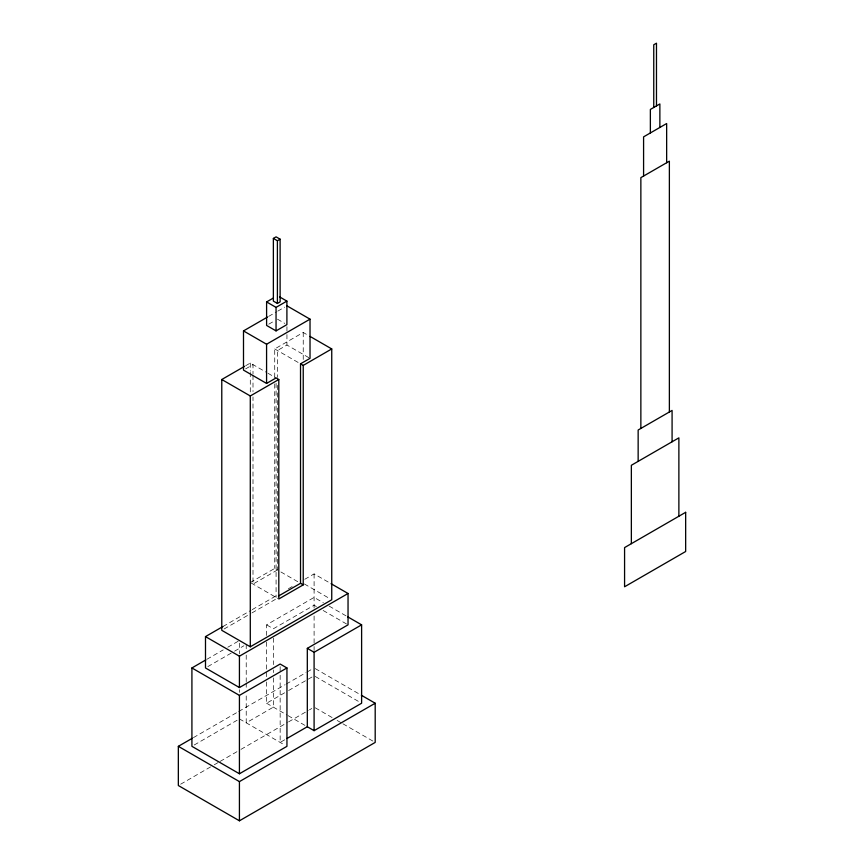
<?xml version="1.0" encoding="UTF-8"?>
<svg xmlns="http://www.w3.org/2000/svg" width="864" height="864" viewBox="0 0 864 864"><rect width="100%" height="100%" fill="white"/><g stroke="black" fill="none" stroke-linecap="round" stroke-linejoin="round"><path stroke-width="0.65" stroke-dasharray="4.32 3.24" d="M268.65 316.397L276.653 311.774M277.798 311.116L284.656 307.152M268.769 324.184L274.201 321.052M245.732 365.688L250.29 363.053L266.857 372.611M274.73 377.222L274.73 348.937L303.232 332.478L308.934 335.772M245.614 368.885L253.001 364.619L253.001 374.047M308.869 357.685L286.945 345.028L277.441 350.514L277.441 377.438M250.29 582.52L274.73 568.415L277.441 569.981L277.441 382.828M277.441 569.981L253.001 584.086L253.001 396.932M223.009 626.486L251.035 610.308M252.202 609.638L277.895 594.799M288.403 588.73L293.08 586.03M304.754 579.29L314.096 573.901L329.94 583.038M224.111 628.992L250.873 613.537M252.04 612.868L277.636 598.082M206.982 659.254L223.204 649.89M227.837 647.212L239.425 640.526M266.576 635.472L266.576 624.845L314.096 597.413L323.374 602.77M207.814 666.608L233.42 651.834M234.576 651.164L243.886 645.786M193.417 737.629L237.514 712.174M238.68 711.504L285.088 684.709M286.254 684.04L305.975 672.646M307.13 671.976L311.774 669.298M194.227 744.995L237.114 720.241M266.576 681.977L266.576 703.231L287.442 691.189M288.598 690.52L314.096 675.799M180.662 784.188L213.149 765.428M214.304 764.759L218.948 762.08M220.104 761.411L239.836 750.028M240.991 749.358L287.41 722.552M288.565 721.883L308.297 710.5M309.452 709.83L311.774 708.491M284.677 739.811L280.152 742.414L280.152 673.337M277.463 319.172L284.807 323.406M274.73 348.937L300.521 363.83M268.002 373.28L276.08 377.946M304.376 583.967L329.465 598.45M280.908 571.979L298.21 581.969M329.162 606.107L346.55 616.151M316.364 606.56L314.096 605.254L273.37 628.765L266.576 624.845M323.147 610.481L348.041 624.845M251.197 583.038L277.895 598.46M315.252 668.617L360.202 694.58M315.252 676.469L359.294 701.892M315.252 707.81L332.543 717.8M337.154 720.457L341.766 723.125M342.911 723.784L372.881 741.085M266.576 703.231L286.945 714.982M288.079 715.64L305.046 725.436M239.425 718.902L284.677 745.027M314.096 573.901L314.096 608.04M314.096 616.01L314.096 645.235M314.096 646.564L314.096 650.549M303.232 332.478L303.232 359.456M286.945 326.732L286.945 333.266M286.945 334.573L286.945 345.028M280.152 666.695L280.152 672.008M276.08 383.324L276.08 597.413M274.73 383.951L274.73 568.415M273.37 638.064L273.37 664.632M273.37 669.946L273.37 672.602M273.37 677.916L273.37 707.152L246.218 722.822L246.218 694.926M266.576 642.114L266.576 676.663M253.001 375.386L253.001 391.543M250.29 363.053L250.29 371.131M250.29 372.47L250.29 392.677M246.218 644.447L246.218 649.76M246.218 655.074L246.218 681.642M246.218 682.97L246.218 689.612M239.425 643.183L239.425 653.81M239.425 689.677L239.425 692.334"/><path stroke-width="1.3" d="M273.37 238.421L276.08 236.855L280.12 239.188L280.12 301.892L277.409 303.458L273.37 301.126L273.37 238.421L277.398 240.754L277.409 303.458M277.398 240.754L280.12 239.188M279.558 296.87L286.902 301.104L286.902 324.626L276.048 330.89L266.598 325.436L266.598 301.925L273.121 298.166M266.598 301.925L276.048 307.379L286.902 301.104M244.588 366.347L221.778 379.512L221.778 630.331L250.29 646.79L331.744 599.767L331.744 348.937L303.232 365.407L303.232 584.874L278.802 598.979L278.802 379.512L276.08 377.946L266.576 383.432L243.497 370.105L243.497 330.912L267.505 317.056M243.497 330.912L266.576 344.239L310.025 319.162L310.025 358.344L300.521 363.83L300.521 583.308L278.413 596.074M221.778 379.512L250.29 395.971L278.802 379.512M205.816 659.923L191.916 667.958L191.916 746.334L239.425 773.766L286.945 746.334L286.945 667.958L280.152 664.038L239.425 687.55L205.492 667.958L205.492 636.606L223.009 626.486M205.492 636.606L239.425 656.197L348.041 593.492L348.041 624.845L307.314 648.356L307.314 726.743L286.945 738.504M191.916 667.958L239.425 695.39L286.945 667.958M307.314 648.356L314.096 652.277L361.616 624.845L361.616 703.231L314.096 730.663L307.314 726.743M361.357 695.239L375.192 703.231L375.192 742.424L239.425 820.8L178.34 785.527L178.34 746.334L192.262 738.299M178.34 746.334L239.425 781.607L375.192 703.231M286.945 305.834L310.025 319.162M310.079 336.431L331.744 348.937M300.521 363.83L303.232 365.407M331.063 583.697L348.041 593.492M300.521 583.308L303.232 584.874M347.706 616.82L361.616 624.845M678.877 516.24L678.877 437.854L631.357 465.286L631.357 543.672M672.084 441.774L672.084 410.422L638.15 430.013L638.15 461.365M669.373 411.988L669.373 161.168L640.861 177.628L640.861 428.447M666.652 162.734L666.652 123.541L643.583 136.868L643.583 176.062M659.869 127.462L659.869 103.95L650.365 109.436L650.365 132.948M656.478 105.905L656.478 43.2L653.756 44.766L653.756 107.471M314.096 652.277L314.096 730.663M276.048 307.379L276.048 330.89M266.576 344.239L266.576 383.432M250.29 395.971L250.29 646.79M239.425 656.197L239.425 687.55M239.425 695.39L239.425 773.766M239.425 781.607L239.425 820.8M685.66 512.32L624.575 547.592L624.575 586.775L685.66 551.502L685.66 512.32"/></g></svg>
